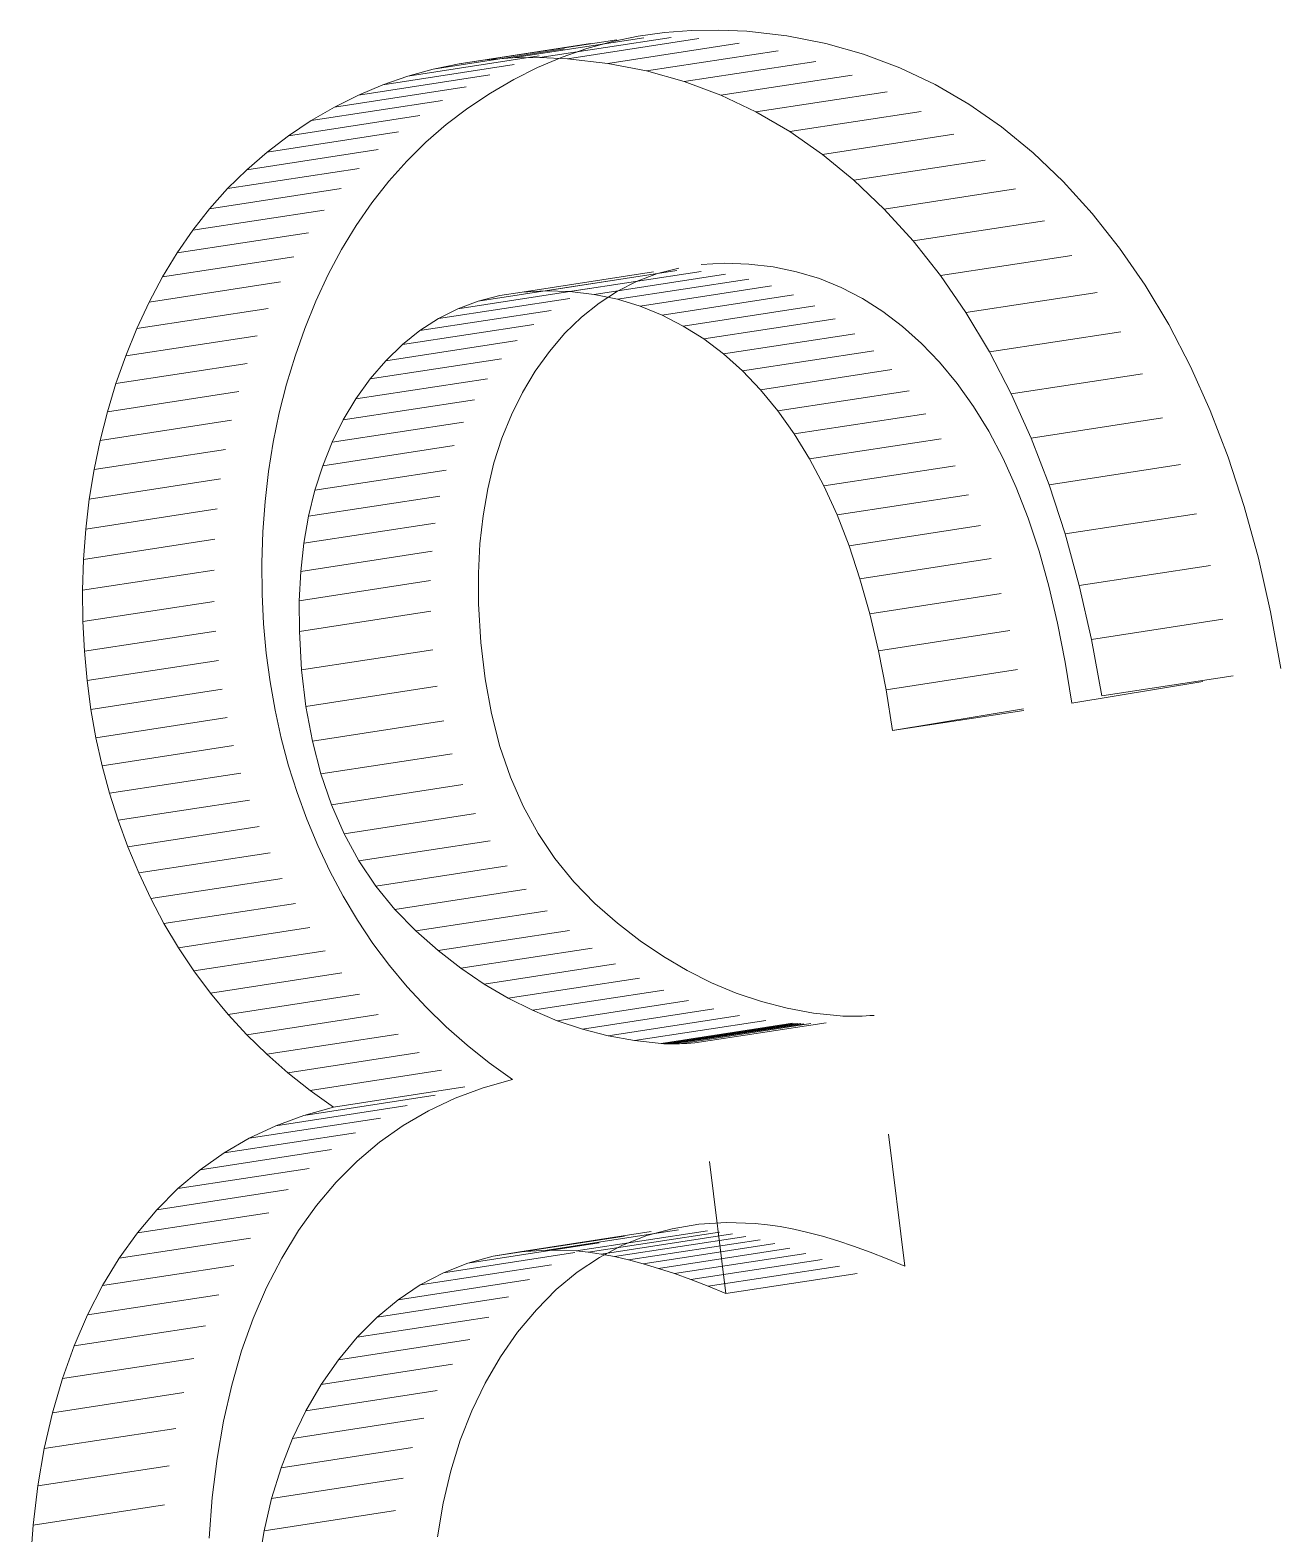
# Model space of a CAD drawing. Extents: x 23 to 417, y 3 to 294.
# Drawn here: x 331.627 to 332.568, y 134.481 to 135.612 of the extents above; entities that cross this region are included whole.
import ezdxf

# ---------------------------------------------------------------- set-up
doc = ezdxf.new("R2010")
doc.units = 0
doc.linetypes.add('DASHED', pattern=[15, 12, -3])
doc.layers.get('0').update_dxf_attribs({"lineweight": 13})

# ---------------------------------------------------------------- blocks, each defined once
blk = doc.blocks.new('BLOCK3535')
at = {"color": 7, "linetype": 'DASHED', "lineweight": 13, "ltscale": 0.006819}
for p, q in [((-40.5504, 6.5222), (-40.2809, 6.5636)), ((-40.5093, 6.5228), (-40.2397, 6.5642)), ((-40.6695, 6.5055), (-40.4, 6.5469)), ((-40.6306, 6.5135), (-40.361, 6.5549)), ((-40.5909, 6.5191), (-40.3213, 6.5605)), ((-40.4673, 6.5209), (-40.1977, 6.5623)), ((-40.4069, 6.514), (-40.1373, 6.5554)), ((-40.3484, 6.5026), (-40.0788, 6.544)), ((-40.7452, 6.4818), (-40.4757, 6.5233)), ((-40.7077, 6.4949), (-40.4382, 6.5363)), ((-40.2917, 6.4866), (-40.0222, 6.528)), ((-40.782, 6.4663), (-40.5124, 6.5077)), ((-40.237, 6.466), (-39.9674, 6.5075)), ((-40.8179, 6.4483), (-40.5484, 6.4897)), ((-40.184, 6.4409), (-39.9144, 6.4823)), ((-40.8532, 6.4278), (-40.5836, 6.4692)), ((-40.133, 6.4112), (-39.8634, 6.4526)), ((-40.8872, 6.405), (-40.6176, 6.4465)), ((-40.9195, 6.3804), (-40.6499, 6.4218)), ((-40.0838, 6.377), (-39.8142, 6.4184)), ((-40.9501, 6.3539), (-40.6805, 6.3953)), ((-40.9789, 6.3255), (-40.7093, 6.3669)), ((-40.0365, 6.3381), (-39.7669, 6.3795)), ((-41.006, 6.2951), (-40.7364, 6.3365)), ((-39.9911, 6.2947), (-39.7215, 6.3361)), ((-41.0314, 6.2629), (-40.7618, 6.3043)), ((-41.055, 6.2287), (-40.7854, 6.2702)), ((-39.9475, 6.2468), (-39.6779, 6.2882)), ((-41.077, 6.1927), (-40.8074, 6.2341)), ((-39.9063, 6.1947), (-39.6367, 6.2361)), ((-40.5358, 6.1697), (-40.2662, 6.2111)), ((-40.5006, 6.1717), (-40.231, 6.2131)), ((-40.464, 6.1705), (-40.1944, 6.2119)), ((-40.4276, 6.1662), (-40.158, 6.2076)), ((-41.0972, 6.1548), (-40.8276, 6.1962)), ((-40.6325, 6.1446), (-40.3629, 6.186)), ((-40.6017, 6.1561), (-40.3321, 6.1975)), ((-40.3922, 6.1589), (-40.1227, 6.2003)), ((-40.3581, 6.1485), (-40.0885, 6.19)), ((-39.8679, 6.139), (-39.5983, 6.1804)), ((-41.1156, 6.1149), (-40.846, 6.1563)), ((-40.6618, 6.1299), (-40.3922, 6.1713)), ((-40.3251, 6.1352), (-40.0555, 6.1766)), ((-40.2932, 6.1187), (-40.0236, 6.1601)), ((-40.6896, 6.1119), (-40.42, 6.1533)), ((-40.2624, 6.0993), (-39.9929, 6.1407)), ((-41.1323, 6.0738), (-40.8627, 6.1152)), ((-40.716, 6.0908), (-40.4464, 6.1322)), ((-40.2329, 6.0768), (-39.9633, 6.1182)), ((-39.8324, 6.0796), (-39.5628, 6.121)), ((-40.7409, 6.0665), (-40.4713, 6.108)), ((-40.2044, 6.0512), (-39.9348, 6.0926)), ((-41.147, 6.032), (-40.8775, 6.0734)), ((-40.7643, 6.0391), (-40.4947, 6.0805)), ((-40.7858, 6.0091), (-40.5162, 6.0505)), ((-40.1771, 6.0226), (-39.9075, 6.0641)), ((-39.7997, 6.0166), (-39.5301, 6.058)), ((-41.1599, 5.9895), (-40.8903, 6.031)), ((-40.1509, 5.991), (-39.8813, 6.0324)), ((-40.8049, 5.9774), (-40.5353, 6.0188)), ((-40.1262, 5.9564), (-39.8566, 5.9978)), ((-41.1709, 5.9464), (-40.9013, 5.9878)), ((-40.8216, 5.9438), (-40.552, 5.9852)), ((-39.7699, 5.9499), (-39.5003, 5.9914)), ((-40.1031, 5.9188), (-39.8335, 5.9602)), ((-41.1799, 5.9026), (-40.9103, 5.944)), ((-40.8359, 5.9085), (-40.5663, 5.9499)), ((-40.8477, 5.8714), (-40.5781, 5.9128)), ((-40.0816, 5.8781), (-39.8121, 5.9195)), ((-39.7429, 5.8796), (-39.4733, 5.9211)), ((-41.1871, 5.8582), (-40.9175, 5.8996)), ((-40.8572, 5.8325), (-40.5876, 5.8739)), ((-40.0619, 5.8345), (-39.7923, 5.8759)), ((-41.1923, 5.8131), (-40.9227, 5.8545)), ((-39.7188, 5.8057), (-39.4492, 5.8471)), ((-40.8642, 5.7918), (-40.5946, 5.8332)), ((-40.0438, 5.7879), (-39.7742, 5.8293)), ((-41.1957, 5.7673), (-40.9261, 5.8087)), ((-40.8688, 5.7493), (-40.5993, 5.7907)), ((-40.0274, 5.7382), (-39.7578, 5.7797)), ((-41.1971, 5.7209), (-40.9275, 5.7623)), ((-39.6975, 5.7281), (-39.4279, 5.7695)), ((-40.8711, 5.7051), (-40.6015, 5.7465)), ((-40.0126, 5.6856), (-39.743, 5.727)), ((-41.1967, 5.6738), (-40.9271, 5.7152)), ((-40.8709, 5.659), (-40.6013, 5.7004)), ((-39.679, 5.6469), (-39.4094, 5.6883)), ((-41.1944, 5.6291), (-40.9249, 5.6705)), ((-39.9996, 5.63), (-39.73, 5.6714)), ((-40.8676, 5.6012), (-40.598, 5.6426)), ((-41.1904, 5.5851), (-40.9209, 5.6265)), ((-39.9882, 5.5714), (-39.7186, 5.6128)), ((-39.6634, 5.562), (-39.3939, 5.6034)), ((-41.1847, 5.5417), (-40.9151, 5.5831)), ((-40.8611, 5.5462), (-40.5915, 5.5876)), ((-39.9784, 5.5098), (-39.7088, 5.5512)), ((-41.1771, 5.499), (-40.9075, 5.5404)), ((-40.8514, 5.494), (-40.5819, 5.5354)), ((-41.1678, 5.457), (-40.8982, 5.4984)), ((-40.8387, 5.4447), (-40.5691, 5.4861)), ((-41.1567, 5.4156), (-40.8871, 5.457)), ((-40.8227, 5.3981), (-40.5531, 5.4396)), ((-41.1439, 5.3749), (-40.8743, 5.4164)), ((-40.8036, 5.3545), (-40.5341, 5.3959)), ((-41.1292, 5.3349), (-40.8596, 5.3764)), ((-40.7814, 5.3137), (-40.5118, 5.3551)), ((-41.1128, 5.2956), (-40.8432, 5.337)), ((-41.0946, 5.2569), (-40.8251, 5.2984)), ((-40.756, 5.2757), (-40.4864, 5.3171)), ((-40.7275, 5.2406), (-40.4579, 5.282)), ((-41.0747, 5.2193), (-40.8051, 5.2607)), ((-40.6958, 5.2083), (-40.4262, 5.2497)), ((-41.0531, 5.1831), (-40.7835, 5.2245)), ((-40.6621, 5.1788), (-40.3925, 5.2202)), ((-41.0298, 5.1482), (-40.7603, 5.1896)), ((-40.6278, 5.1521), (-40.3582, 5.1936)), ((-40.5927, 5.1282), (-40.3231, 5.1697)), ((-41.0049, 5.1148), (-40.7353, 5.1562)), ((-40.5569, 5.1071), (-40.2873, 5.1485)), ((-40.9782, 5.0827), (-40.7087, 5.1241)), ((-40.5203, 5.0888), (-40.2507, 5.1302)), ((-40.9499, 5.052), (-40.6803, 5.0934)), ((-40.4831, 5.0732), (-40.2135, 5.1147)), ((-40.4451, 5.0605), (-40.1755, 5.1019)), ((-40.4063, 5.0505), (-40.1368, 5.0919)), ((-40.3669, 5.0433), (-40.0973, 5.0847)), ((-40.3267, 5.0389), (-40.0571, 5.0803)), ((-40.3227, 5.0386), (-40.0532, 5.08)), ((-40.3185, 5.0385), (-40.0489, 5.0799)), ((-40.314, 5.0384), (-40.0444, 5.0798)), ((-40.3093, 5.0383), (-40.0397, 5.0798)), ((-40.2991, 5.0385), (-40.0295, 5.0799)), ((-40.2758, 5.0398), (-40.0062, 5.0812)), ((-40.9199, 5.0227), (-40.6503, 5.0641)), ((-40.8882, 4.9948), (-40.6186, 5.0362)), ((-40.8548, 4.9683), (-40.5853, 5.0097)), ((-40.8198, 4.9431), (-40.5502, 4.9845)), ((-40.8641, 4.9307), (-40.5945, 4.9721)), ((-40.9464, 4.8962), (-40.6768, 4.9377)), ((-40.9063, 4.9151), (-40.6367, 4.9565)), ((-40.9843, 4.8742), (-40.7147, 4.9156)), ((-41.0201, 4.8489), (-40.7505, 4.8903)), ((-41.0538, 4.8205), (-40.7842, 4.8619)), ((-41.0853, 4.7888), (-40.8157, 4.8302)), ((-41.1147, 4.7539), (-40.8451, 4.7953)), ((-41.142, 4.7158), (-40.8724, 4.7572)), ((-40.5793, 4.7188), (-40.3098, 4.7602)), ((-40.5394, 4.7254), (-40.2699, 4.7668)), ((-40.4979, 4.728), (-40.2283, 4.7694)), ((-40.4546, 4.7267), (-40.1851, 4.7681)), ((-40.4362, 4.7248), (-40.1666, 4.7662)), ((-40.4169, 4.722), (-40.1473, 4.7634)), ((-40.3966, 4.7181), (-40.127, 4.7595)), ((-40.3755, 4.7132), (-40.1059, 4.7546)), ((-40.6542, 4.6939), (-40.3846, 4.7353)), ((-40.6176, 4.7083), (-40.348, 4.7497)), ((-40.3534, 4.7073), (-40.0838, 4.7487)), ((-40.3304, 4.7004), (-40.0609, 4.7418)), ((-40.3065, 4.6925), (-40.037, 4.7339)), ((-41.1671, 4.6745), (-40.8975, 4.7159)), ((-40.6891, 4.6756), (-40.4195, 4.717)), ((-40.2817, 4.6835), (-40.0122, 4.7249)), ((-40.256, 4.6735), (-39.9865, 4.715)), ((-40.7223, 4.6533), (-40.4527, 4.6947)), ((-40.2294, 4.6626), (-39.9598, 4.704)), ((-41.1898, 4.6303), (-40.9202, 4.6717)), ((-40.7539, 4.6271), (-40.4843, 4.6685)), ((-41.2099, 4.5837), (-40.9404, 4.6251)), ((-40.7838, 4.5969), (-40.5142, 4.6383)), ((-40.8121, 4.5628), (-40.5425, 4.6043)), ((-41.2275, 4.5347), (-40.9579, 4.5761)), ((-40.838, 4.5257), (-40.5684, 4.5671)), ((-40.8611, 4.4862), (-40.5915, 4.5276)), ((-41.2424, 4.4832), (-40.9728, 4.5246)), ((-40.8812, 4.4445), (-40.6116, 4.4859)), ((-41.2548, 4.4293), (-40.9852, 4.4707)), ((-40.8984, 4.4005), (-40.6288, 4.4419)), ((-41.2645, 4.373), (-40.9949, 4.4144)), ((-40.9127, 4.3542), (-40.6431, 4.3956)), ((-41.2716, 4.3142), (-41.002, 4.3556)), ((-40.9241, 4.3056), (-40.6545, 4.347))]:
    blk.add_line(p, q, dxfattribs=at)
at = {"color": 7, "linetype": 'DASHED', "lineweight": 13, "ltscale": 0.001014}
for p, q in [((-40.2809, 6.5636), (-40.3213, 6.5605)), ((-40.5504, 6.5222), (-40.5909, 6.5191))]:
    blk.add_line(p, q, dxfattribs=at)
at = {"color": 7, "linetype": 'DASHED', "lineweight": 13, "ltscale": 0.00103}
for p, q in [((-40.2397, 6.5642), (-40.2809, 6.5636)), ((-40.5093, 6.5228), (-40.5504, 6.5222))]:
    blk.add_line(p, q, dxfattribs=at)
at = {"color": 7, "linetype": 'DASHED', "lineweight": 13, "ltscale": 0.001049}
for p, q in [((-40.1977, 6.5623), (-40.2397, 6.5642)), ((-40.4673, 6.5209), (-40.5093, 6.5228))]:
    blk.add_line(p, q, dxfattribs=at)
at = {"color": 7, "linetype": 'DASHED', "lineweight": 13, "ltscale": 0.000991124}
for p, q in [((-40.4, 6.5469), (-40.4382, 6.5363)), ((-40.6695, 6.5055), (-40.7077, 6.4949))]:
    blk.add_line(p, q, dxfattribs=at)
at = {"color": 7, "linetype": 'DASHED', "lineweight": 13, "ltscale": 0.000994768}
for p, q in [((-40.361, 6.5549), (-40.4, 6.5469)), ((-40.6306, 6.5135), (-40.6695, 6.5055))]:
    blk.add_line(p, q, dxfattribs=at)
at = {"color": 7, "linetype": 'DASHED', "lineweight": 13, "ltscale": 0.001002}
for p, q in [((-40.3213, 6.5605), (-40.361, 6.5549)), ((-40.5909, 6.5191), (-40.6306, 6.5135)), ((-40.1755, 5.1019), (-40.2135, 5.1147)), ((-40.4451, 5.0605), (-40.4831, 5.0732)), ((-40.0973, 5.0847), (-40.1368, 5.0919)), ((-40.3669, 5.0433), (-40.4063, 5.0505))]:
    blk.add_line(p, q, dxfattribs=at)
at = {"color": 7, "linetype": 'DASHED', "lineweight": 13, "ltscale": 0.00152}
for p, q in [((-40.1373, 6.5554), (-40.1977, 6.5623)), ((-40.4069, 6.514), (-40.4673, 6.5209))]:
    blk.add_line(p, q, dxfattribs=at)
at = {"color": 7, "linetype": 'DASHED', "lineweight": 13, "ltscale": 0.001491}
for p, q in [((-40.0788, 6.544), (-40.1373, 6.5554)), ((-40.3484, 6.5026), (-40.4069, 6.514))]:
    blk.add_line(p, q, dxfattribs=at)
at = {"color": 7, "linetype": 'DASHED', "lineweight": 13, "ltscale": 0.001471}
for p, q in [((-40.0222, 6.528), (-40.0788, 6.544)), ((-40.2917, 6.4866), (-40.3484, 6.5026))]:
    blk.add_line(p, q, dxfattribs=at)
at = {"color": 7, "linetype": 'DASHED', "lineweight": 13, "ltscale": 0.000996711}
for p, q in [((-40.4757, 6.5233), (-40.5124, 6.5077)), ((-40.7452, 6.4818), (-40.782, 6.4663))]:
    blk.add_line(p, q, dxfattribs=at)
at = {"color": 7, "linetype": 'DASHED', "lineweight": 13, "ltscale": 0.000992435}
for p, q in [((-40.4382, 6.5363), (-40.4757, 6.5233)), ((-40.7077, 6.4949), (-40.7452, 6.4818))]:
    blk.add_line(p, q, dxfattribs=at)
at = {"color": 7, "linetype": 'DASHED', "lineweight": 13, "ltscale": 0.001463}
for p, q in [((-39.9674, 6.5075), (-40.0222, 6.528)), ((-40.237, 6.466), (-40.2917, 6.4866))]:
    blk.add_line(p, q, dxfattribs=at)
at = {"color": 7, "linetype": 'DASHED', "lineweight": 13, "ltscale": 0.001006}
for p, q in [((-40.5124, 6.5077), (-40.5484, 6.4897)), ((-40.782, 6.4663), (-40.8179, 6.4483))]:
    blk.add_line(p, q, dxfattribs=at)
at = {"color": 7, "linetype": 'DASHED', "lineweight": 13, "ltscale": 0.001465}
for p, q in [((-39.9144, 6.4823), (-39.9674, 6.5075)), ((-40.184, 6.4409), (-40.237, 6.466))]:
    blk.add_line(p, q, dxfattribs=at)
at = {"color": 7, "linetype": 'DASHED', "lineweight": 13, "ltscale": 0.00102}
for p, q in [((-40.5484, 6.4897), (-40.5836, 6.4692)), ((-40.8179, 6.4483), (-40.8532, 6.4278))]:
    blk.add_line(p, q, dxfattribs=at)
at = {"color": 7, "linetype": 'DASHED', "lineweight": 13, "ltscale": 0.001476}
for p, q in [((-39.8634, 6.4526), (-39.9144, 6.4823)), ((-40.133, 6.4112), (-40.184, 6.4409))]:
    blk.add_line(p, q, dxfattribs=at)
at = {"color": 7, "linetype": 'DASHED', "lineweight": 13, "ltscale": 0.001023}
for p, q in [((-40.5836, 6.4692), (-40.6176, 6.4465)), ((-40.8532, 6.4278), (-40.8872, 6.405))]:
    blk.add_line(p, q, dxfattribs=at)
at = {"color": 7, "linetype": 'DASHED', "lineweight": 13, "ltscale": 0.001499}
for p, q in [((-39.8142, 6.4184), (-39.8634, 6.4526)), ((-40.0838, 6.377), (-40.133, 6.4112))]:
    blk.add_line(p, q, dxfattribs=at)
at = {"color": 7, "linetype": 'DASHED', "lineweight": 13, "ltscale": 0.001015}
for p, q in [((-40.6176, 6.4465), (-40.6499, 6.4218)), ((-40.8872, 6.405), (-40.9195, 6.3804))]:
    blk.add_line(p, q, dxfattribs=at)
at = {"color": 7, "linetype": 'DASHED', "lineweight": 13, "ltscale": 0.001012}
for p, q in [((-40.6499, 6.4218), (-40.6805, 6.3953)), ((-40.6805, 6.3953), (-40.7093, 6.3669)), ((-40.9195, 6.3804), (-40.9501, 6.3539)), ((-40.9501, 6.3539), (-40.9789, 6.3255))]:
    blk.add_line(p, q, dxfattribs=at)
at = {"color": 7, "linetype": 'DASHED', "lineweight": 13, "ltscale": 0.00153}
for p, q in [((-39.7669, 6.3795), (-39.8142, 6.4184)), ((-40.0365, 6.3381), (-40.0838, 6.377))]:
    blk.add_line(p, q, dxfattribs=at)
at = {"color": 7, "linetype": 'DASHED', "lineweight": 13, "ltscale": 0.001017}
for p, q in [((-40.7093, 6.3669), (-40.7364, 6.3365)), ((-40.9789, 6.3255), (-41.006, 6.2951))]:
    blk.add_line(p, q, dxfattribs=at)
at = {"color": 7, "linetype": 'DASHED', "lineweight": 13, "ltscale": 0.001571}
for p, q in [((-39.7215, 6.3361), (-39.7669, 6.3795)), ((-39.9911, 6.2947), (-40.0365, 6.3381))]:
    blk.add_line(p, q, dxfattribs=at)
at = {"color": 7, "linetype": 'DASHED', "lineweight": 13, "ltscale": 0.001026}
for p, q in [((-40.7364, 6.3365), (-40.7618, 6.3043)), ((-41.006, 6.2951), (-41.0314, 6.2629)), ((-39.9075, 6.0641), (-39.8813, 6.0324)), ((-40.1771, 6.0226), (-40.1509, 5.991)), ((-40.4843, 4.6685), (-40.4527, 4.6947)), ((-40.7539, 4.6271), (-40.7223, 4.6533))]:
    blk.add_line(p, q, dxfattribs=at)
at = {"color": 7, "linetype": 'DASHED', "lineweight": 13, "ltscale": 0.00162}
for p, q in [((-39.6779, 6.2882), (-39.7215, 6.3361)), ((-39.9475, 6.2468), (-39.9911, 6.2947))]:
    blk.add_line(p, q, dxfattribs=at)
at = {"color": 7, "linetype": 'DASHED', "lineweight": 13, "ltscale": 0.001038}
for p, q in [((-40.7618, 6.3043), (-40.7854, 6.2702)), ((-41.0314, 6.2629), (-41.055, 6.2287))]:
    blk.add_line(p, q, dxfattribs=at)
at = {"color": 7, "linetype": 'DASHED', "lineweight": 13, "ltscale": 0.001055}
for p, q in [((-40.7854, 6.2702), (-40.8074, 6.2341)), ((-41.055, 6.2287), (-41.077, 6.1927)), ((-40.8051, 5.2607), (-40.7835, 5.2245)), ((-41.0747, 5.2193), (-41.0531, 5.1831)), ((-40.6503, 5.0641), (-40.6186, 5.0362)), ((-40.9199, 5.0227), (-40.8882, 4.9948))]:
    blk.add_line(p, q, dxfattribs=at)
at = {"color": 7, "linetype": 'DASHED', "lineweight": 13, "ltscale": 0.001661}
for p, q in [((-39.6367, 6.2361), (-39.6779, 6.2882)), ((-39.9063, 6.1947), (-39.9475, 6.2468))]:
    blk.add_line(p, q, dxfattribs=at)
at = {"color": 7, "linetype": 'DASHED', "lineweight": 13, "ltscale": 0.001075}
for p, q in [((-40.8074, 6.2341), (-40.8276, 6.1962)), ((-41.077, 6.1927), (-41.0972, 6.1548))]:
    blk.add_line(p, q, dxfattribs=at)
at = {"color": 7, "linetype": 'DASHED', "lineweight": 13, "ltscale": 0.001691}
for p, q in [((-39.5983, 6.1804), (-39.6367, 6.2361)), ((-39.8679, 6.139), (-39.9063, 6.1947))]:
    blk.add_line(p, q, dxfattribs=at)
at = {"color": 7, "linetype": 'DASHED', "lineweight": 13, "ltscale": 0.000832532}
for p, q in [((-40.3321, 6.1975), (-40.2999, 6.2059)), ((-40.6017, 6.1561), (-40.5695, 6.1645))]:
    blk.add_line(p, q, dxfattribs=at)
at = {"color": 7, "linetype": 'DASHED', "lineweight": 13, "ltscale": 0.000880522}
for p, q in [((-40.2662, 6.2111), (-40.231, 6.2131)), ((-40.5358, 6.1697), (-40.5006, 6.1717))]:
    blk.add_line(p, q, dxfattribs=at)
at = {"color": 7, "linetype": 'DASHED', "lineweight": 13, "ltscale": 0.000916211}
for p, q in [((-40.231, 6.2131), (-40.1944, 6.2119)), ((-40.5006, 6.1717), (-40.464, 6.1705))]:
    blk.add_line(p, q, dxfattribs=at)
at = {"color": 7, "linetype": 'DASHED', "lineweight": 13, "ltscale": 0.00091696}
for p, q in [((-40.1944, 6.2119), (-40.158, 6.2076)), ((-40.464, 6.1705), (-40.4276, 6.1662))]:
    blk.add_line(p, q, dxfattribs=at)
at = {"color": 7, "linetype": 'DASHED', "lineweight": 13, "ltscale": 0.000901383}
for p, q in [((-40.158, 6.2076), (-40.1227, 6.2003)), ((-40.4276, 6.1662), (-40.3922, 6.1589))]:
    blk.add_line(p, q, dxfattribs=at)
at = {"color": 7, "linetype": 'DASHED', "lineweight": 13, "ltscale": 0.001098}
for p, q in [((-40.8276, 6.1962), (-40.846, 6.1563)), ((-41.0972, 6.1548), (-41.1156, 6.1149))]:
    blk.add_line(p, q, dxfattribs=at)
at = {"color": 7, "linetype": 'DASHED', "lineweight": 13, "ltscale": 0.000820003}
for p, q in [((-40.3922, 6.1713), (-40.3629, 6.186)), ((-40.6618, 6.1299), (-40.6325, 6.1446))]:
    blk.add_line(p, q, dxfattribs=at)
at = {"color": 7, "linetype": 'DASHED', "lineweight": 13, "ltscale": 0.000821557}
for p, q in [((-40.3629, 6.186), (-40.3321, 6.1975)), ((-40.6325, 6.1446), (-40.6017, 6.1561))]:
    blk.add_line(p, q, dxfattribs=at)
at = {"color": 7, "linetype": 'DASHED', "lineweight": 13, "ltscale": 0.000892286}
for p, q in [((-40.1227, 6.2003), (-40.0885, 6.19)), ((-40.3922, 6.1589), (-40.3581, 6.1485))]:
    blk.add_line(p, q, dxfattribs=at)
at = {"color": 7, "linetype": 'DASHED', "lineweight": 13, "ltscale": 0.000890616}
for p, q in [((-40.0885, 6.19), (-40.0555, 6.1766)), ((-40.3581, 6.1485), (-40.3251, 6.1352))]:
    blk.add_line(p, q, dxfattribs=at)
at = {"color": 7, "linetype": 'DASHED', "lineweight": 13, "ltscale": 0.001729}
for p, q in [((-39.5628, 6.121), (-39.5983, 6.1804)), ((-39.8324, 6.0796), (-39.8679, 6.139))]:
    blk.add_line(p, q, dxfattribs=at)
at = {"color": 7, "linetype": 'DASHED', "lineweight": 13, "ltscale": 0.00111}
for p, q in [((-40.846, 6.1563), (-40.8627, 6.1152)), ((-41.1156, 6.1149), (-41.1323, 6.0738))]:
    blk.add_line(p, q, dxfattribs=at)
at = {"color": 7, "linetype": 'DASHED', "lineweight": 13, "ltscale": 0.000852351}
blk.add_line((-40.5695, 6.1645), (-40.5358, 6.1697), dxfattribs=at)
at = {"color": 7, "linetype": 'DASHED', "lineweight": 13, "ltscale": 0.000827602}
for p, q in [((-40.42, 6.1533), (-40.3922, 6.1713)), ((-40.6896, 6.1119), (-40.6618, 6.1299))]:
    blk.add_line(p, q, dxfattribs=at)
at = {"color": 7, "linetype": 'DASHED', "lineweight": 13, "ltscale": 0.00089689}
for p, q in [((-40.0555, 6.1766), (-40.0236, 6.1601)), ((-40.3251, 6.1352), (-40.2932, 6.1187))]:
    blk.add_line(p, q, dxfattribs=at)
at = {"color": 7, "linetype": 'DASHED', "lineweight": 13, "ltscale": 0.000909437}
for p, q in [((-40.0236, 6.1601), (-39.9929, 6.1407)), ((-40.2932, 6.1187), (-40.2624, 6.0993))]:
    blk.add_line(p, q, dxfattribs=at)
at = {"color": 7, "linetype": 'DASHED', "lineweight": 13, "ltscale": 0.00084408}
for p, q in [((-40.4464, 6.1322), (-40.42, 6.1533)), ((-40.716, 6.0908), (-40.6896, 6.1119))]:
    blk.add_line(p, q, dxfattribs=at)
at = {"color": 7, "linetype": 'DASHED', "lineweight": 13, "ltscale": 0.000929135}
for p, q in [((-39.9929, 6.1407), (-39.9633, 6.1182)), ((-40.2624, 6.0993), (-40.2329, 6.0768))]:
    blk.add_line(p, q, dxfattribs=at)
at = {"color": 7, "linetype": 'DASHED', "lineweight": 13, "ltscale": 0.001108}
for p, q in [((-40.8627, 6.1152), (-40.8775, 6.0734)), ((-41.1323, 6.0738), (-41.147, 6.032)), ((-40.6015, 5.7465), (-40.5993, 5.7907)), ((-40.8711, 5.7051), (-40.8688, 5.7493))]:
    blk.add_line(p, q, dxfattribs=at)
at = {"color": 7, "linetype": 'DASHED', "lineweight": 13, "ltscale": 0.000869701}
for p, q in [((-40.4713, 6.108), (-40.4464, 6.1322)), ((-40.7409, 6.0665), (-40.716, 6.0908))]:
    blk.add_line(p, q, dxfattribs=at)
at = {"color": 7, "linetype": 'DASHED', "lineweight": 13, "ltscale": 0.000956232}
for p, q in [((-39.9633, 6.1182), (-39.9348, 6.0926)), ((-40.2329, 6.0768), (-40.2044, 6.0512))]:
    blk.add_line(p, q, dxfattribs=at)
at = {"color": 7, "linetype": 'DASHED', "lineweight": 13, "ltscale": 0.001774}
for p, q in [((-39.5301, 6.058), (-39.5628, 6.121)), ((-39.7997, 6.0166), (-39.8324, 6.0796))]:
    blk.add_line(p, q, dxfattribs=at)
at = {"color": 7, "linetype": 'DASHED', "lineweight": 13, "ltscale": 0.000902742}
for p, q in [((-40.4947, 6.0805), (-40.4713, 6.108)), ((-40.7643, 6.0391), (-40.7409, 6.0665))]:
    blk.add_line(p, q, dxfattribs=at)
at = {"color": 7, "linetype": 'DASHED', "lineweight": 13, "ltscale": 0.000987931}
for p, q in [((-39.9348, 6.0926), (-39.9075, 6.0641)), ((-40.2044, 6.0512), (-40.1771, 6.0226))]:
    blk.add_line(p, q, dxfattribs=at)
at = {"color": 7, "linetype": 'DASHED', "lineweight": 13, "ltscale": 0.001109}
for p, q in [((-40.8775, 6.0734), (-40.8903, 6.031)), ((-41.147, 6.032), (-41.1599, 5.9895))]:
    blk.add_line(p, q, dxfattribs=at)
at = {"color": 7, "linetype": 'DASHED', "lineweight": 13, "ltscale": 0.000921812}
for p, q in [((-40.5162, 6.0505), (-40.4947, 6.0805)), ((-40.7858, 6.0091), (-40.7643, 6.0391))]:
    blk.add_line(p, q, dxfattribs=at)
at = {"color": 7, "linetype": 'DASHED', "lineweight": 13, "ltscale": 0.000926206}
for p, q in [((-40.5353, 6.0188), (-40.5162, 6.0505)), ((-40.8049, 5.9774), (-40.7858, 6.0091))]:
    blk.add_line(p, q, dxfattribs=at)
at = {"color": 7, "linetype": 'DASHED', "lineweight": 13, "ltscale": 0.001826}
for p, q in [((-39.5003, 5.9914), (-39.5301, 6.058)), ((-39.7699, 5.9499), (-39.7997, 6.0166))]:
    blk.add_line(p, q, dxfattribs=at)
at = {"color": 7, "linetype": 'DASHED', "lineweight": 13, "ltscale": 0.001112}
for p, q in [((-40.8903, 6.031), (-40.9013, 5.9878)), ((-41.1599, 5.9895), (-41.1709, 5.9464))]:
    blk.add_line(p, q, dxfattribs=at)
at = {"color": 7, "linetype": 'DASHED', "lineweight": 13, "ltscale": 0.001065}
for p, q in [((-39.8813, 6.0324), (-39.8566, 5.9978)), ((-40.1509, 5.991), (-40.1262, 5.9564)), ((-40.8743, 5.4164), (-40.8596, 5.3764)), ((-41.1439, 5.3749), (-41.1292, 5.3349)), ((-40.8251, 5.2984), (-40.8051, 5.2607)), ((-41.0946, 5.2569), (-41.0747, 5.2193))]:
    blk.add_line(p, q, dxfattribs=at)
at = {"color": 7, "linetype": 'DASHED', "lineweight": 13, "ltscale": 0.000936291}
for p, q in [((-40.552, 5.9852), (-40.5353, 6.0188)), ((-40.8216, 5.9438), (-40.8049, 5.9774))]:
    blk.add_line(p, q, dxfattribs=at)
at = {"color": 7, "linetype": 'DASHED', "lineweight": 13, "ltscale": 0.001104}
for p, q in [((-39.8566, 5.9978), (-39.8335, 5.9602)), ((-40.1262, 5.9564), (-40.1031, 5.9188))]:
    blk.add_line(p, q, dxfattribs=at)
at = {"color": 7, "linetype": 'DASHED', "lineweight": 13, "ltscale": 0.001118}
for p, q in [((-40.9013, 5.9878), (-40.9103, 5.944)), ((-41.1709, 5.9464), (-41.1799, 5.9026)), ((-40.3925, 5.2202), (-40.4262, 5.2497)), ((-40.6621, 5.1788), (-40.6958, 5.2083)), ((-40.7842, 4.8619), (-40.8157, 4.8302)), ((-41.0538, 4.8205), (-41.0853, 4.7888))]:
    blk.add_line(p, q, dxfattribs=at)
at = {"color": 7, "linetype": 'DASHED', "lineweight": 13, "ltscale": 0.000952384}
for p, q in [((-40.5663, 5.9499), (-40.552, 5.9852)), ((-40.8359, 5.9085), (-40.8216, 5.9438))]:
    blk.add_line(p, q, dxfattribs=at)
at = {"color": 7, "linetype": 'DASHED', "lineweight": 13, "ltscale": 0.001882}
for p, q in [((-39.4733, 5.9211), (-39.5003, 5.9914)), ((-39.7429, 5.8796), (-39.7699, 5.9499))]:
    blk.add_line(p, q, dxfattribs=at)
at = {"color": 7, "linetype": 'DASHED', "lineweight": 13, "ltscale": 0.001148}
for p, q in [((-39.8335, 5.9602), (-39.8121, 5.9195)), ((-40.1031, 5.9188), (-40.0816, 5.8781))]:
    blk.add_line(p, q, dxfattribs=at)
at = {"color": 7, "linetype": 'DASHED', "lineweight": 13, "ltscale": 0.001125}
for p, q in [((-40.9103, 5.944), (-40.9175, 5.8996)), ((-41.1799, 5.9026), (-41.1871, 5.8582)), ((-40.5945, 4.9721), (-40.6367, 4.9565)), ((-40.8641, 4.9307), (-40.9063, 4.9151))]:
    blk.add_line(p, q, dxfattribs=at)
at = {"color": 7, "linetype": 'DASHED', "lineweight": 13, "ltscale": 0.000973995}
for p, q in [((-40.5781, 5.9128), (-40.5663, 5.9499)), ((-40.8477, 5.8714), (-40.8359, 5.9085))]:
    blk.add_line(p, q, dxfattribs=at)
at = {"color": 7, "linetype": 'DASHED', "lineweight": 13, "ltscale": 0.001001}
for p, q in [((-40.5876, 5.8739), (-40.5781, 5.9128)), ((-40.8572, 5.8325), (-40.8477, 5.8714)), ((-40.4527, 4.6947), (-40.4195, 4.717)), ((-40.7223, 4.6533), (-40.6891, 4.6756))]:
    blk.add_line(p, q, dxfattribs=at)
at = {"color": 7, "linetype": 'DASHED', "lineweight": 13, "ltscale": 0.001197}
for p, q in [((-39.8121, 5.9195), (-39.7923, 5.8759)), ((-40.0816, 5.8781), (-40.0619, 5.8345))]:
    blk.add_line(p, q, dxfattribs=at)
at = {"color": 7, "linetype": 'DASHED', "lineweight": 13, "ltscale": 0.001945}
for p, q in [((-39.4492, 5.8471), (-39.4733, 5.9211)), ((-39.7188, 5.8057), (-39.7429, 5.8796))]:
    blk.add_line(p, q, dxfattribs=at)
at = {"color": 7, "linetype": 'DASHED', "lineweight": 13, "ltscale": 0.001135}
for p, q in [((-40.9175, 5.8996), (-40.9227, 5.8545)), ((-41.1871, 5.8582), (-41.1923, 5.8131))]:
    blk.add_line(p, q, dxfattribs=at)
at = {"color": 7, "linetype": 'DASHED', "lineweight": 13, "ltscale": 0.001032}
for p, q in [((-40.5946, 5.8332), (-40.5876, 5.8739)), ((-40.8642, 5.7918), (-40.8572, 5.8325))]:
    blk.add_line(p, q, dxfattribs=at)
at = {"color": 7, "linetype": 'DASHED', "lineweight": 13, "ltscale": 0.00125}
for p, q in [((-39.7923, 5.8759), (-39.7742, 5.8293)), ((-40.0619, 5.8345), (-40.0438, 5.7879))]:
    blk.add_line(p, q, dxfattribs=at)
at = {"color": 7, "linetype": 'DASHED', "lineweight": 13, "ltscale": 0.001147}
for p, q in [((-40.9227, 5.8545), (-40.9261, 5.8087)), ((-41.1923, 5.8131), (-41.1957, 5.7673))]:
    blk.add_line(p, q, dxfattribs=at)
at = {"color": 7, "linetype": 'DASHED', "lineweight": 13, "ltscale": 0.002012}
for p, q in [((-39.4279, 5.7695), (-39.4492, 5.8471)), ((-39.6975, 5.7281), (-39.7188, 5.8057))]:
    blk.add_line(p, q, dxfattribs=at)
at = {"color": 7, "linetype": 'DASHED', "lineweight": 13, "ltscale": 0.001068}
for p, q in [((-40.5993, 5.7907), (-40.5946, 5.8332)), ((-40.8688, 5.7493), (-40.8642, 5.7918)), ((-40.8432, 5.337), (-40.8251, 5.2984)), ((-41.1128, 5.2956), (-41.0946, 5.2569))]:
    blk.add_line(p, q, dxfattribs=at)
at = {"color": 7, "linetype": 'DASHED', "lineweight": 13, "ltscale": 0.001307}
for p, q in [((-39.7742, 5.8293), (-39.7578, 5.7797)), ((-40.0438, 5.7879), (-40.0274, 5.7382))]:
    blk.add_line(p, q, dxfattribs=at)
at = {"color": 7, "linetype": 'DASHED', "lineweight": 13, "ltscale": 0.001161}
for p, q in [((-40.9261, 5.8087), (-40.9275, 5.7623)), ((-41.1957, 5.7673), (-41.1971, 5.7209))]:
    blk.add_line(p, q, dxfattribs=at)
at = {"color": 7, "linetype": 'DASHED', "lineweight": 13, "ltscale": 0.001366}
for p, q in [((-39.7578, 5.7797), (-39.743, 5.727)), ((-40.0274, 5.7382), (-40.0126, 5.6856))]:
    blk.add_line(p, q, dxfattribs=at)
at = {"color": 7, "linetype": 'DASHED', "lineweight": 13, "ltscale": 0.001177}
for p, q in [((-40.9275, 5.7623), (-40.9271, 5.7152)), ((-41.1971, 5.7209), (-41.1967, 5.6738))]:
    blk.add_line(p, q, dxfattribs=at)
at = {"color": 7, "linetype": 'DASHED', "lineweight": 13, "ltscale": 0.002082}
for p, q in [((-39.4094, 5.6883), (-39.4279, 5.7695)), ((-39.679, 5.6469), (-39.6975, 5.7281))]:
    blk.add_line(p, q, dxfattribs=at)
at = {"color": 7, "linetype": 'DASHED', "lineweight": 13, "ltscale": 0.001151}
for p, q in [((-40.6013, 5.7004), (-40.6015, 5.7465)), ((-40.8709, 5.659), (-40.8711, 5.7051)), ((-40.5502, 4.9845), (-40.5945, 4.9721)), ((-40.8198, 4.9431), (-40.8641, 4.9307))]:
    blk.add_line(p, q, dxfattribs=at)
at = {"color": 7, "linetype": 'DASHED', "lineweight": 13, "ltscale": 0.001428}
for p, q in [((-39.743, 5.727), (-39.73, 5.6714)), ((-40.0126, 5.6856), (-39.9996, 5.63))]:
    blk.add_line(p, q, dxfattribs=at)
at = {"color": 7, "linetype": 'DASHED', "lineweight": 13, "ltscale": 0.001119}
for p, q in [((-40.9271, 5.7152), (-40.9249, 5.6705)), ((-41.1967, 5.6738), (-41.1944, 5.6291))]:
    blk.add_line(p, q, dxfattribs=at)
at = {"color": 7, "linetype": 'DASHED', "lineweight": 13, "ltscale": 0.001449}
for p, q in [((-40.598, 5.6426), (-40.6013, 5.7004)), ((-40.8676, 5.6012), (-40.8709, 5.659))]:
    blk.add_line(p, q, dxfattribs=at)
at = {"color": 7, "linetype": 'DASHED', "lineweight": 13, "ltscale": 0.002157}
for p, q in [((-39.3939, 5.6034), (-39.4094, 5.6883)), ((-39.6634, 5.562), (-39.679, 5.6469))]:
    blk.add_line(p, q, dxfattribs=at)
at = {"color": 7, "linetype": 'DASHED', "lineweight": 13, "ltscale": 0.001106}
for p, q in [((-40.9249, 5.6705), (-40.9209, 5.6265)), ((-41.1944, 5.6291), (-41.1904, 5.5851))]:
    blk.add_line(p, q, dxfattribs=at)
at = {"color": 7, "linetype": 'DASHED', "lineweight": 13, "ltscale": 0.001493}
for p, q in [((-39.73, 5.6714), (-39.7186, 5.6128)), ((-39.9996, 5.63), (-39.9882, 5.5714))]:
    blk.add_line(p, q, dxfattribs=at)
at = {"color": 7, "linetype": 'DASHED', "lineweight": 13, "ltscale": 0.001385}
for p, q in [((-40.5915, 5.5876), (-40.598, 5.6426)), ((-40.8611, 5.5462), (-40.8676, 5.6012))]:
    blk.add_line(p, q, dxfattribs=at)
at = {"color": 7, "linetype": 'DASHED', "lineweight": 13, "ltscale": 0.001094}
for p, q in [((-40.9209, 5.6265), (-40.9151, 5.5831)), ((-41.1904, 5.5851), (-41.1847, 5.5417))]:
    blk.add_line(p, q, dxfattribs=at)
at = {"color": 7, "linetype": 'DASHED', "lineweight": 13, "ltscale": 0.001559}
for p, q in [((-39.7186, 5.6128), (-39.7088, 5.5512)), ((-39.9882, 5.5714), (-39.9784, 5.5098))]:
    blk.add_line(p, q, dxfattribs=at)
at = {"color": 7, "linetype": 'DASHED', "lineweight": 13, "ltscale": 0.007982}
for p, q in [((-39.7088, 5.5512), (-39.3939, 5.6034)), ((-39.9784, 5.5098), (-39.6634, 5.562))]:
    blk.add_line(p, q, dxfattribs=at)
at = {"color": 7, "linetype": 'DASHED', "lineweight": 13, "ltscale": 0.001084}
for p, q in [((-40.9151, 5.5831), (-40.9075, 5.5404)), ((-41.1847, 5.5417), (-41.1771, 5.499))]:
    blk.add_line(p, q, dxfattribs=at)
at = {"color": 7, "linetype": 'DASHED', "lineweight": 13, "ltscale": 0.001327}
for p, q in [((-40.5819, 5.5354), (-40.5915, 5.5876)), ((-40.8514, 5.494), (-40.8611, 5.5462))]:
    blk.add_line(p, q, dxfattribs=at)
at = {"color": 7, "linetype": 'DASHED', "lineweight": 13, "ltscale": 0.001076}
for p, q in [((-40.9075, 5.5404), (-40.8982, 5.4984)), ((-41.1771, 5.499), (-41.1678, 5.457))]:
    blk.add_line(p, q, dxfattribs=at)
at = {"color": 7, "linetype": 'DASHED', "lineweight": 13, "ltscale": 0.001274}
for p, q in [((-40.5691, 5.4861), (-40.5819, 5.5354)), ((-40.8387, 5.4447), (-40.8514, 5.494))]:
    blk.add_line(p, q, dxfattribs=at)
at = {"color": 7, "linetype": 'DASHED', "lineweight": 13, "ltscale": 0.00107}
for p, q in [((-40.8982, 5.4984), (-40.8871, 5.457)), ((-41.1678, 5.457), (-41.1567, 5.4156))]:
    blk.add_line(p, q, dxfattribs=at)
at = {"color": 7, "linetype": 'DASHED', "lineweight": 13, "ltscale": 0.001229}
for p, q in [((-40.5531, 5.4396), (-40.5691, 5.4861)), ((-40.8227, 5.3981), (-40.8387, 5.4447))]:
    blk.add_line(p, q, dxfattribs=at)
at = {"color": 7, "linetype": 'DASHED', "lineweight": 13, "ltscale": 0.001066}
for p, q in [((-40.8871, 5.457), (-40.8743, 5.4164)), ((-41.1567, 5.4156), (-41.1439, 5.3749)), ((-40.8596, 5.3764), (-40.8432, 5.337)), ((-41.1292, 5.3349), (-41.1128, 5.2956)), ((-40.6186, 5.0362), (-40.5853, 5.0097)), ((-40.8882, 4.9948), (-40.8548, 4.9683))]:
    blk.add_line(p, q, dxfattribs=at)
at = {"color": 7, "linetype": 'DASHED', "lineweight": 13, "ltscale": 0.001191}
for p, q in [((-40.5341, 5.3959), (-40.5531, 5.4396)), ((-40.8036, 5.3545), (-40.8227, 5.3981))]:
    blk.add_line(p, q, dxfattribs=at)
at = {"color": 7, "linetype": 'DASHED', "lineweight": 13, "ltscale": 0.001162}
for p, q in [((-40.5118, 5.3551), (-40.5341, 5.3959)), ((-40.7814, 5.3137), (-40.8036, 5.3545))]:
    blk.add_line(p, q, dxfattribs=at)
at = {"color": 7, "linetype": 'DASHED', "lineweight": 13, "ltscale": 0.001142}
for p, q in [((-40.4864, 5.3171), (-40.5118, 5.3551)), ((-40.756, 5.2757), (-40.7814, 5.3137))]:
    blk.add_line(p, q, dxfattribs=at)
at = {"color": 7, "linetype": 'DASHED', "lineweight": 13, "ltscale": 0.001131}
for p, q in [((-40.4579, 5.282), (-40.4864, 5.3171)), ((-40.7275, 5.2406), (-40.756, 5.2757)), ((-40.4262, 5.2497), (-40.4579, 5.282)), ((-40.6958, 5.2083), (-40.7275, 5.2406))]:
    blk.add_line(p, q, dxfattribs=at)
at = {"color": 7, "linetype": 'DASHED', "lineweight": 13, "ltscale": 0.001047}
for p, q in [((-40.7835, 5.2245), (-40.7603, 5.1896)), ((-41.0531, 5.1831), (-41.0298, 5.1482))]:
    blk.add_line(p, q, dxfattribs=at)
at = {"color": 7, "linetype": 'DASHED', "lineweight": 13, "ltscale": 0.001088}
for p, q in [((-40.3582, 5.1936), (-40.3925, 5.2202)), ((-40.6278, 5.1521), (-40.6621, 5.1788))]:
    blk.add_line(p, q, dxfattribs=at)
at = {"color": 7, "linetype": 'DASHED', "lineweight": 13, "ltscale": 0.001043}
for p, q in [((-40.7603, 5.1896), (-40.7353, 5.1562)), ((-41.0298, 5.1482), (-41.0049, 5.1148)), ((-40.7353, 5.1562), (-40.7087, 5.1241)), ((-41.0049, 5.1148), (-40.9782, 5.0827))]:
    blk.add_line(p, q, dxfattribs=at)
at = {"color": 7, "linetype": 'DASHED', "lineweight": 13, "ltscale": 0.001061}
for p, q in [((-40.3231, 5.1697), (-40.3582, 5.1936)), ((-40.5927, 5.1282), (-40.6278, 5.1521))]:
    blk.add_line(p, q, dxfattribs=at)
at = {"color": 7, "linetype": 'DASHED', "lineweight": 13, "ltscale": 0.001039}
for p, q in [((-40.2873, 5.1485), (-40.3231, 5.1697)), ((-40.5569, 5.1071), (-40.5927, 5.1282))]:
    blk.add_line(p, q, dxfattribs=at)
at = {"color": 7, "linetype": 'DASHED', "lineweight": 13, "ltscale": 0.001022}
for p, q in [((-40.2507, 5.1302), (-40.2873, 5.1485)), ((-40.5203, 5.0888), (-40.5569, 5.1071))]:
    blk.add_line(p, q, dxfattribs=at)
at = {"color": 7, "linetype": 'DASHED', "lineweight": 13, "ltscale": 0.001044}
for p, q in [((-40.7087, 5.1241), (-40.6803, 5.0934)), ((-40.9782, 5.0827), (-40.9499, 5.052))]:
    blk.add_line(p, q, dxfattribs=at)
at = {"color": 7, "linetype": 'DASHED', "lineweight": 13, "ltscale": 0.001009}
for p, q in [((-40.2135, 5.1147), (-40.2507, 5.1302)), ((-40.4831, 5.0732), (-40.5203, 5.0888))]:
    blk.add_line(p, q, dxfattribs=at)
at = {"color": 7, "linetype": 'DASHED', "lineweight": 13, "ltscale": 0.001048}
for p, q in [((-40.6803, 5.0934), (-40.6503, 5.0641)), ((-40.9499, 5.052), (-40.9199, 5.0227))]:
    blk.add_line(p, q, dxfattribs=at)
at = {"color": 7, "linetype": 'DASHED', "lineweight": 13, "ltscale": 0.000999387}
for p, q in [((-40.1368, 5.0919), (-40.1755, 5.1019)), ((-40.4063, 5.0505), (-40.4451, 5.0605))]:
    blk.add_line(p, q, dxfattribs=at)
at = {"color": 7, "linetype": 'DASHED', "lineweight": 13, "ltscale": 0.001011}
for p, q in [((-40.0571, 5.0803), (-40.0973, 5.0847)), ((-40.3267, 5.0389), (-40.3669, 5.0433)), ((-40.3098, 4.7602), (-40.2699, 4.7668)), ((-40.5793, 4.7188), (-40.5394, 4.7254))]:
    blk.add_line(p, q, dxfattribs=at)
at = {"color": 7, "linetype": 'DASHED', "lineweight": 13, "ltscale": 9.98573e-05}
for p, q in [((-40.0532, 5.08), (-40.0571, 5.0803)), ((-40.3227, 5.0386), (-40.3267, 5.0389))]:
    blk.add_line(p, q, dxfattribs=at)
at = {"color": 7, "linetype": 'DASHED', "lineweight": 13, "ltscale": 0.000106417}
for p, q in [((-40.0489, 5.0799), (-40.0532, 5.08)), ((-40.3185, 5.0385), (-40.3227, 5.0386))]:
    blk.add_line(p, q, dxfattribs=at)
at = {"color": 7, "linetype": 'DASHED', "lineweight": 13, "ltscale": 0.00011194}
for p, q in [((-40.0444, 5.0798), (-40.0489, 5.0799)), ((-40.314, 5.0384), (-40.3185, 5.0385))]:
    blk.add_line(p, q, dxfattribs=at)
at = {"color": 7, "linetype": 'DASHED', "lineweight": 13, "ltscale": 0.000118585}
for p, q in [((-40.0397, 5.0798), (-40.0444, 5.0798)), ((-40.3093, 5.0383), (-40.314, 5.0384))]:
    blk.add_line(p, q, dxfattribs=at)
at = {"color": 7, "linetype": 'DASHED', "lineweight": 13, "ltscale": 0.000124147}
for p, q in [((-40.0347, 5.0798), (-40.0397, 5.0798)), ((-40.3043, 5.0384), (-40.3093, 5.0383))]:
    blk.add_line(p, q, dxfattribs=at)
at = {"color": 7, "linetype": 'DASHED', "lineweight": 13, "ltscale": 0.000130336}
for p, q in [((-40.0295, 5.0799), (-40.0347, 5.0798)), ((-40.2991, 5.0385), (-40.3043, 5.0384))]:
    blk.add_line(p, q, dxfattribs=at)
at = {"color": 7, "linetype": 'DASHED', "lineweight": 13, "ltscale": 0.000137058}
for p, q in [((-40.024, 5.0802), (-40.0295, 5.0799)), ((-40.2936, 5.0387), (-40.2991, 5.0385))]:
    blk.add_line(p, q, dxfattribs=at)
at = {"color": 7, "linetype": 'DASHED', "lineweight": 13, "ltscale": 0.000142696}
for p, q in [((-40.0183, 5.0804), (-40.024, 5.0802)), ((-40.2879, 5.039), (-40.2936, 5.0387))]:
    blk.add_line(p, q, dxfattribs=at)
at = {"color": 7, "linetype": 'DASHED', "lineweight": 13, "ltscale": 0.000148921}
for p, q in [((-40.0124, 5.0808), (-40.0183, 5.0804)), ((-40.282, 5.0394), (-40.2879, 5.039))]:
    blk.add_line(p, q, dxfattribs=at)
at = {"color": 7, "linetype": 'DASHED', "lineweight": 13, "ltscale": 0.000155158}
for p, q in [((-40.0062, 5.0812), (-40.0124, 5.0808)), ((-40.2758, 5.0398), (-40.282, 5.0394))]:
    blk.add_line(p, q, dxfattribs=at)
at = {"color": 7, "linetype": 'DASHED', "lineweight": 13, "ltscale": 0.009502}
for p, q in [((-39.9598, 4.704), (-40.0062, 5.0812)), ((-40.2294, 4.6626), (-40.2758, 5.0398))]:
    blk.add_line(p, q, dxfattribs=at)
at = {"color": 7, "linetype": 'DASHED', "lineweight": 13, "ltscale": 0.001078}
for p, q in [((-40.5853, 5.0097), (-40.5502, 4.9845)), ((-40.8548, 4.9683), (-40.8198, 4.9431))]:
    blk.add_line(p, q, dxfattribs=at)
at = {"color": 7, "linetype": 'DASHED', "lineweight": 13, "ltscale": 0.001097}
for p, q in [((-40.6768, 4.9377), (-40.7147, 4.9156)), ((-40.9464, 4.8962), (-40.9843, 4.8742))]:
    blk.add_line(p, q, dxfattribs=at)
at = {"color": 7, "linetype": 'DASHED', "lineweight": 13, "ltscale": 0.001107}
for p, q in [((-40.6367, 4.9565), (-40.6768, 4.9377)), ((-40.9063, 4.9151), (-40.9464, 4.8962)), ((-40.5425, 4.6043), (-40.5142, 4.6383)), ((-40.8121, 4.5628), (-40.7838, 4.5969))]:
    blk.add_line(p, q, dxfattribs=at)
at = {"color": 7, "linetype": 'DASHED', "lineweight": 13, "ltscale": 0.001095}
for p, q in [((-40.7147, 4.9156), (-40.7505, 4.8903)), ((-40.9843, 4.8742), (-41.0201, 4.8489))]:
    blk.add_line(p, q, dxfattribs=at)
at = {"color": 7, "linetype": 'DASHED', "lineweight": 13, "ltscale": 0.001102}
for p, q in [((-40.7505, 4.8903), (-40.7842, 4.8619)), ((-41.0201, 4.8489), (-41.0538, 4.8205))]:
    blk.add_line(p, q, dxfattribs=at)
at = {"color": 7, "linetype": 'DASHED', "lineweight": 13, "ltscale": 0.001141}
for p, q in [((-40.8157, 4.8302), (-40.8451, 4.7953)), ((-41.0853, 4.7888), (-41.1147, 4.7539))]:
    blk.add_line(p, q, dxfattribs=at)
at = {"color": 7, "linetype": 'DASHED', "lineweight": 13, "ltscale": 0.001171}
for p, q in [((-40.8451, 4.7953), (-40.8724, 4.7572)), ((-41.1147, 4.7539), (-41.142, 4.7158))]:
    blk.add_line(p, q, dxfattribs=at)
at = {"color": 7, "linetype": 'DASHED', "lineweight": 13, "ltscale": 0.001209}
for p, q in [((-40.8724, 4.7572), (-40.8975, 4.7159)), ((-41.142, 4.7158), (-41.1671, 4.6745))]:
    blk.add_line(p, q, dxfattribs=at)
at = {"color": 7, "linetype": 'DASHED', "lineweight": 13, "ltscale": 0.000991289}
for p, q in [((-40.348, 4.7497), (-40.3098, 4.7602)), ((-40.6176, 4.7083), (-40.5793, 4.7188))]:
    blk.add_line(p, q, dxfattribs=at)
at = {"color": 7, "linetype": 'DASHED', "lineweight": 13, "ltscale": 0.001041}
for p, q in [((-40.2699, 4.7668), (-40.2283, 4.7694)), ((-40.5394, 4.7254), (-40.4979, 4.728))]:
    blk.add_line(p, q, dxfattribs=at)
at = {"color": 7, "linetype": 'DASHED', "lineweight": 13, "ltscale": 0.001082}
for p, q in [((-40.2283, 4.7694), (-40.1851, 4.7681)), ((-40.4979, 4.728), (-40.4546, 4.7267))]:
    blk.add_line(p, q, dxfattribs=at)
at = {"color": 7, "linetype": 'DASHED', "lineweight": 13, "ltscale": 0.000462776}
for p, q in [((-40.1851, 4.7681), (-40.1666, 4.7662)), ((-40.4546, 4.7267), (-40.4362, 4.7248))]:
    blk.add_line(p, q, dxfattribs=at)
at = {"color": 7, "linetype": 'DASHED', "lineweight": 13, "ltscale": 0.000488986}
for p, q in [((-40.1666, 4.7662), (-40.1473, 4.7634)), ((-40.4362, 4.7248), (-40.4169, 4.722))]:
    blk.add_line(p, q, dxfattribs=at)
at = {"color": 7, "linetype": 'DASHED', "lineweight": 13, "ltscale": 0.000515512}
for p, q in [((-40.1473, 4.7634), (-40.127, 4.7595)), ((-40.4169, 4.722), (-40.3966, 4.7181))]:
    blk.add_line(p, q, dxfattribs=at)
at = {"color": 7, "linetype": 'DASHED', "lineweight": 13, "ltscale": 0.00054242}
for p, q in [((-40.127, 4.7595), (-40.1059, 4.7546)), ((-40.3966, 4.7181), (-40.3755, 4.7132))]:
    blk.add_line(p, q, dxfattribs=at)
at = {"color": 7, "linetype": 'DASHED', "lineweight": 13, "ltscale": 0.00057114}
for p, q in [((-40.1059, 4.7546), (-40.0838, 4.7487)), ((-40.3755, 4.7132), (-40.3534, 4.7073))]:
    blk.add_line(p, q, dxfattribs=at)
at = {"color": 7, "linetype": 'DASHED', "lineweight": 13, "ltscale": 0.000985769}
for p, q in [((-40.4195, 4.717), (-40.3846, 4.7353)), ((-40.6891, 4.6756), (-40.6542, 4.6939))]:
    blk.add_line(p, q, dxfattribs=at)
at = {"color": 7, "linetype": 'DASHED', "lineweight": 13, "ltscale": 0.000982843}
for p, q in [((-40.3846, 4.7353), (-40.348, 4.7497)), ((-40.6542, 4.6939), (-40.6176, 4.7083))]:
    blk.add_line(p, q, dxfattribs=at)
at = {"color": 7, "linetype": 'DASHED', "lineweight": 13, "ltscale": 0.000599805}
for p, q in [((-40.0838, 4.7487), (-40.0609, 4.7418)), ((-40.3534, 4.7073), (-40.3304, 4.7004))]:
    blk.add_line(p, q, dxfattribs=at)
at = {"color": 7, "linetype": 'DASHED', "lineweight": 13, "ltscale": 0.000629676}
for p, q in [((-40.0609, 4.7418), (-40.037, 4.7339)), ((-40.3304, 4.7004), (-40.3065, 4.6925))]:
    blk.add_line(p, q, dxfattribs=at)
at = {"color": 7, "linetype": 'DASHED', "lineweight": 13, "ltscale": 0.000658897}
for p, q in [((-40.037, 4.7339), (-40.0122, 4.7249)), ((-40.3065, 4.6925), (-40.2817, 4.6835))]:
    blk.add_line(p, q, dxfattribs=at)
at = {"color": 7, "linetype": 'DASHED', "lineweight": 13, "ltscale": 0.001242}
for p, q in [((-40.8975, 4.7159), (-40.9202, 4.6717)), ((-41.1671, 4.6745), (-41.1898, 4.6303))]:
    blk.add_line(p, q, dxfattribs=at)
at = {"color": 7, "linetype": 'DASHED', "lineweight": 13, "ltscale": 0.000688934}
for p, q in [((-40.0122, 4.7249), (-39.9865, 4.715)), ((-40.2817, 4.6835), (-40.256, 4.6735))]:
    blk.add_line(p, q, dxfattribs=at)
at = {"color": 7, "linetype": 'DASHED', "lineweight": 13, "ltscale": 0.000719827}
for p, q in [((-39.9865, 4.715), (-39.9598, 4.704)), ((-40.256, 4.6735), (-40.2294, 4.6626))]:
    blk.add_line(p, q, dxfattribs=at)
at = {"color": 7, "linetype": 'DASHED', "lineweight": 13, "ltscale": 0.001269}
for p, q in [((-40.9202, 4.6717), (-40.9404, 4.6251)), ((-41.1898, 4.6303), (-41.2099, 4.5837))]:
    blk.add_line(p, q, dxfattribs=at)
at = {"color": 7, "linetype": 'DASHED', "lineweight": 13, "ltscale": 0.001062}
for p, q in [((-40.5142, 4.6383), (-40.4843, 4.6685)), ((-40.7838, 4.5969), (-40.7539, 4.6271))]:
    blk.add_line(p, q, dxfattribs=at)
at = {"color": 7, "linetype": 'DASHED', "lineweight": 13, "ltscale": 0.001302}
for p, q in [((-40.9404, 4.6251), (-40.9579, 4.5761)), ((-41.2099, 4.5837), (-41.2275, 4.5347))]:
    blk.add_line(p, q, dxfattribs=at)
at = {"color": 7, "linetype": 'DASHED', "lineweight": 13, "ltscale": 0.001134}
for p, q in [((-40.5684, 4.5671), (-40.5425, 4.6043)), ((-40.838, 4.5257), (-40.8121, 4.5628))]:
    blk.add_line(p, q, dxfattribs=at)
at = {"color": 7, "linetype": 'DASHED', "lineweight": 13, "ltscale": 0.00134}
for p, q in [((-40.9579, 4.5761), (-40.9728, 4.5246)), ((-41.2275, 4.5347), (-41.2424, 4.4832))]:
    blk.add_line(p, q, dxfattribs=at)
at = {"color": 7, "linetype": 'DASHED', "lineweight": 13, "ltscale": 0.001143}
for p, q in [((-40.5915, 4.5276), (-40.5684, 4.5671)), ((-40.8611, 4.4862), (-40.838, 4.5257))]:
    blk.add_line(p, q, dxfattribs=at)
at = {"color": 7, "linetype": 'DASHED', "lineweight": 13, "ltscale": 0.001158}
for p, q in [((-40.6116, 4.4859), (-40.5915, 4.5276)), ((-40.8812, 4.4445), (-40.8611, 4.4862))]:
    blk.add_line(p, q, dxfattribs=at)
at = {"color": 7, "linetype": 'DASHED', "lineweight": 13, "ltscale": 0.001383}
for p, q in [((-40.9728, 4.5246), (-40.9852, 4.4707)), ((-41.2424, 4.4832), (-41.2548, 4.4293))]:
    blk.add_line(p, q, dxfattribs=at)
at = {"color": 7, "linetype": 'DASHED', "lineweight": 13, "ltscale": 0.001181}
for p, q in [((-40.6288, 4.4419), (-40.6116, 4.4859)), ((-40.8984, 4.4005), (-40.8812, 4.4445))]:
    blk.add_line(p, q, dxfattribs=at)
at = {"color": 7, "linetype": 'DASHED', "lineweight": 13, "ltscale": 0.00143}
for p, q in [((-40.9852, 4.4707), (-40.9949, 4.4144)), ((-41.2548, 4.4293), (-41.2645, 4.373))]:
    blk.add_line(p, q, dxfattribs=at)
at = {"color": 7, "linetype": 'DASHED', "lineweight": 13, "ltscale": 0.001211}
for p, q in [((-40.6431, 4.3956), (-40.6288, 4.4419)), ((-40.9127, 4.3542), (-40.8984, 4.4005))]:
    blk.add_line(p, q, dxfattribs=at)
at = {"color": 7, "linetype": 'DASHED', "lineweight": 13, "ltscale": 0.00148}
for p, q in [((-40.9949, 4.4144), (-41.002, 4.3556)), ((-41.2645, 4.373), (-41.2716, 4.3142))]:
    blk.add_line(p, q, dxfattribs=at)
at = {"color": 7, "linetype": 'DASHED', "lineweight": 13, "ltscale": 0.001247}
for p, q in [((-40.6545, 4.347), (-40.6431, 4.3956)), ((-40.9241, 4.3056), (-40.9127, 4.3542))]:
    blk.add_line(p, q, dxfattribs=at)
at = {"color": 7, "linetype": 'DASHED', "lineweight": 13, "ltscale": 0.001535}
for p, q in [((-41.002, 4.3556), (-41.0066, 4.2944)), ((-41.2716, 4.3142), (-41.2761, 4.2529))]:
    blk.add_line(p, q, dxfattribs=at)
at = {"color": 7, "linetype": 'DASHED', "lineweight": 13, "ltscale": 0.001288}
for p, q in [((-40.663, 4.2962), (-40.6545, 4.347)), ((-40.9326, 4.2548), (-40.9241, 4.3056))]:
    blk.add_line(p, q, dxfattribs=at)

msp = doc.modelspace()

# ---------------------------------------------------------------- block references
at = {"lineweight": 0, "xscale": 0.5, "yscale": 0.5, "zscale": 0.5}
msp.add_blockref('BLOCK3535', (352.2652, 132.3303), dxfattribs=at)

doc.saveas('drawing.dxf')
